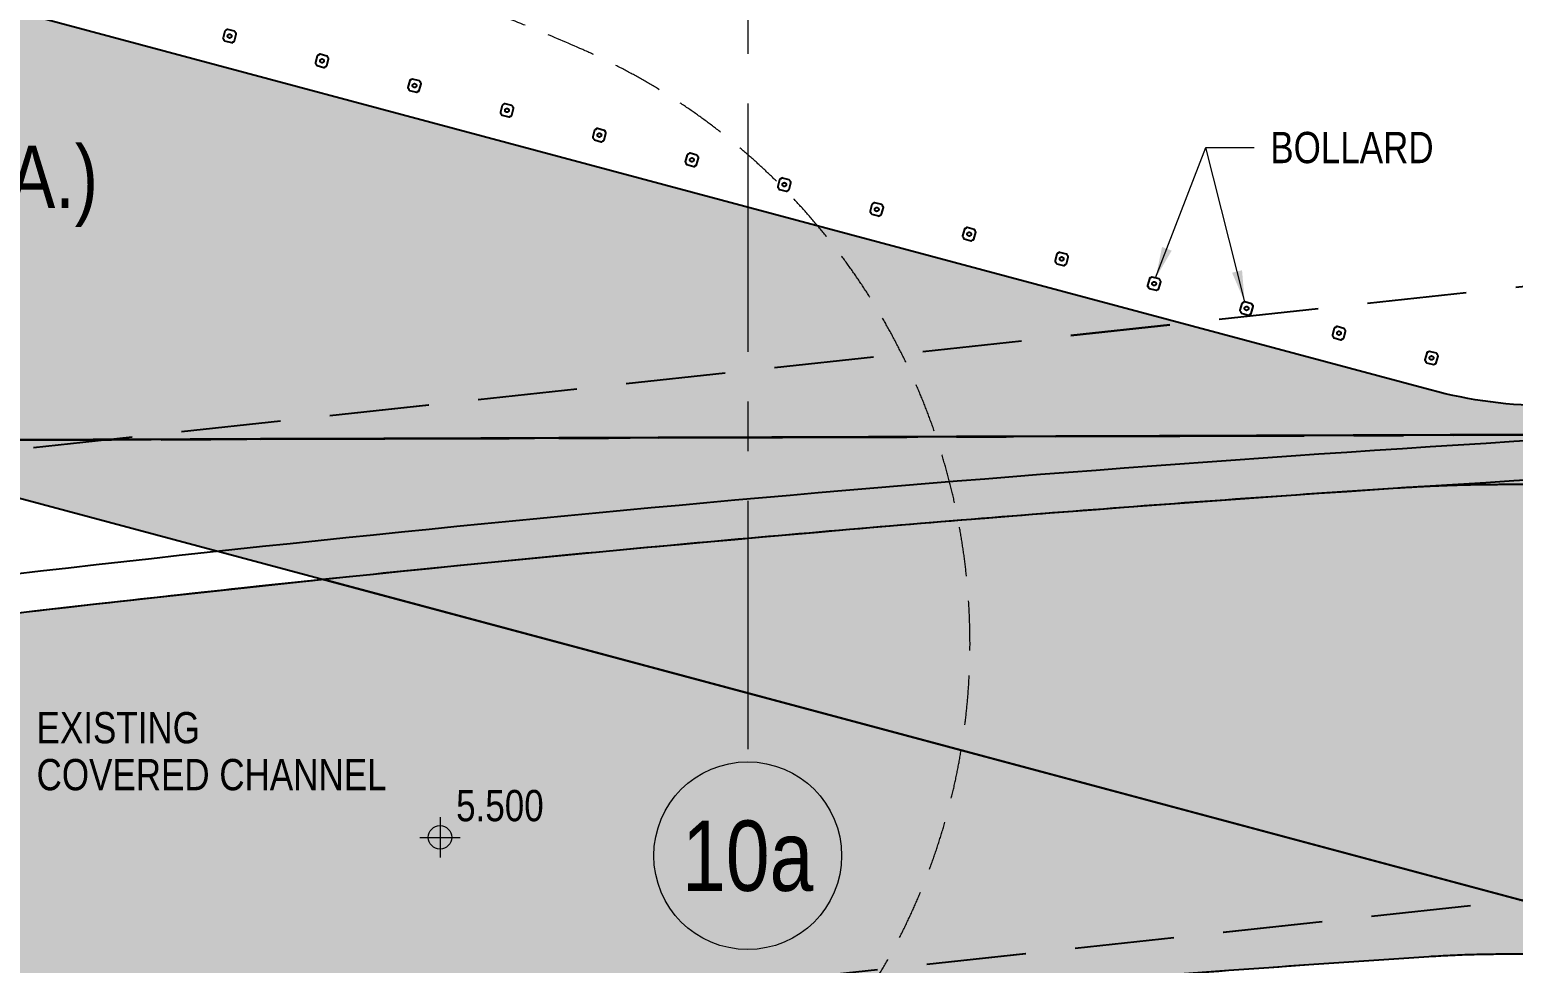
# Model space of a CAD drawing. Header units: millimetres. Extents: x 833576263 to 1668046980, y 817519639 to 1636103653.
# Drawn here: x 834069716 to 834088673, y 818020301 to 818032238 of the extents above; entities that cross this region are included whole.
import ezdxf
from ezdxf.enums import TextEntityAlignment as Align

# ---------------------------------------------------------------- set-up
doc = ezdxf.new("R2010")
doc.units = ezdxf.units.MM
doc.header["$LTSCALE"] = 100
doc.header["$MEASUREMENT"] = 0
for name, pattern in [('C160$0$DASHED', [19.05, 12.7, -6.35]), ('R_P_Grid$0$CENTER', [50.8, 31.75, -6.35, 6.35, -6.35]), ('R_P_LG$0$HIDDEN', [9.525, 6.35, -3.175]), ('R_P_LG$0$HIDDENX2', [19.05, 12.7, -6.35]), ('R_site$0$HIDDENX2', [19.05, 12.7, -6.35])]:
    doc.linetypes.add(name, pattern=pattern)
doc.layers.get('Defpoints').update_dxf_attribs({"color": 170})
for name, color, linetype in [('C160$0$EVA', 1, 'C160$0$DASHED'), ('R_P_LG$0$G-SITE(Drainage Reserve)', 7, 'R_P_LG$0$HIDDENX2'), ('R_P_LG$0$S-LIT', 7, 'Continuous'), ('R_site$0$G-SITE(Drainage Reserve)', 7, 'R_site$0$HIDDENX2'), ('X-REF', 7, 'Continuous')]:
    doc.layers.add(name, color=color, linetype=linetype)
doc.layers.add('R_P_Grid$0$Defpoints-1', color=5, linetype='Continuous', plot=False)
for name, color, linetype, lineweight in [('R_P_Grid$0$RDA0251-LG', 6, 'R_P_Grid$0$CENTER', 18), ('R_P_Grid$0$RDA9101_21A', 2, 'R_P_Grid$0$CENTER', 35), ('R_P_LG$0$RDA0322', 1, 'Continuous', 18), ('R_P_LG$0$RDA04011', 4, 'Continuous', 25), ('R_P_LG$0$RDA04031', 3, 'Continuous', 25), ('R_P_LG$0$RDA0624', 7, 'Continuous', 13), ('R_P_LG$0$RDA2302', 7, 'R_P_LG$0$HIDDEN', 18), ('R_P_LG$0$RDA5803', 1, 'Continuous', 20), ('R_P_LG$0$RDA7201', 4, 'Continuous', 25), ('R_WKCD_PARK$0$000-PAV-Concrete-b', 1, 'Continuous', 25)]:
    doc.layers.add(name, color=color, linetype=linetype, lineweight=lineweight)
doc.styles.add('R_P_Grid$0$R_GRID', font='arial.ttf', dxfattribs={"width": 0.8})
doc.styles.add('R_P_LG$0$Arial', font='arial.ttf', dxfattribs={"width": 0.8})
doc.styles.add('R_P_LG$0$romans', font='arial.ttf', dxfattribs={"width": 0.8})
doc.dimstyles.new('R_P_LG$0$M_200LA', dxfattribs={"dimscale": 200, "dimtxt": 2.5, "dimasz": 2, "dimexe": 0.8, "dimexo": 0, "dimgap": 0.75, "dimtad": 1, "dimdec": 0, "dimrnd": 1, "dimzin": 12, "dimdsep": 46, "dimtxsty": 'R_P_LG$0$romans', "dimcen": 2, "dimdle": 1, "dimclrd": 7, "dimclre": 7, "dimclrt": 4, "dimaunit": 1, "dimadec": 3, "dimazin": 0, "dimtfac": 1, "dimtdec": 0, "dimtix": 1, "dimtmove": 2, "dimatfit": 3, "dimfxl": 1, "dimtolj": 1, "dimlwd": 18, "dimlwe": 18, "dimarcsym": 0})
pattern_1 = [(45, (0, 0), (-50.513940681, 151.541822043), [0, -142.875])]

# ---------------------------------------------------------------- blocks, each defined once
blk = doc.blocks.new('R_P_Grid$0$mark-1')
at = {"linetype": 'Continuous'}
blk.add_circle((0, 0), 4, dxfattribs=at)
at = {"color": 3, "style": 'R_P_Grid$0$R_GRID', "width": 0.8}
blk.add_attdef('GRID', text='', height=3, dxfattribs=at).set_placement((0, 0), align=Align.MIDDLE_CENTER)
blk = doc.blocks.new('R_P_Grid')
at = {"layer": 'R_P_Grid$0$Defpoints-1'}
for points in [[(834116993, 818077298.7), (834126573.4, 818091401.7), (834130474, 818097143.7), (834143758.4, 818116699.7), (833974486.8, 818116699.7, 0.0534924), (833969964, 818084413.7), (833969890, 818040226.7), (833984641, 818026700), (834067586.5, 818026987.1), (834108001, 818027127, -0.1498646)], [(834108440.4, 818007620.1, -0.1997282), (834109168.7, 818019975.9, -0.0208452), (834108001, 818027127), (834067586.5, 818026987.1), (834068728.4, 818017529.2, 0.0161813), (834046498.6, 818014112.4, 0.1579728), (834065282.7, 817978992.6, 0.1381183), (834075161, 817973700.8, 0.0719948), (834091040.6, 817972530.6, 0.0723741), (834117284.3, 817982913.2, -0.0170396), (834113742.4, 817988285.2), (834114198.4, 817992921.6, 0.1458816), (834113708.6, 817995445.6, -0.0365185)]]:
    blk.add_lwpolyline(points, format="xyb", close=True, dxfattribs=at)
at = {"layer": 'R_P_Grid$0$RDA0251-LG'}
blk.add_line((834078890, 818082095.1), (834078890, 818022877.2), dxfattribs=at)
at = {"layer": 'R_P_Grid$0$RDA9101_21A'}
blk.add_lwpolyline([(834116993, 818077298.7), (834130474, 818097143.7), (834143758.4, 818116699.7), (833974486.8, 818116699.7, 0.0534924), (833969964, 818084413.7), (833969890, 818040226.7), (833984641, 818026700), (834067586.5, 818026987.1), (834108001, 818027127, -0.1498646)], format="xyb", close=True, dxfattribs=at)
at = {"layer": 'R_P_Grid$0$RDA0251-LG', "xscale": 300, "yscale": 300, "zscale": 300}
blk.add_blockref('R_P_Grid$0$mark-1', (834078890, 818021677.2), dxfattribs=at).add_auto_attribs({'GRID': '10a'})
blk = doc.blocks.new('R_site')
at = {"layer": 'Defpoints', "flags": 128}
blk.add_lwpolyline([(834176136, 818164363), (834130474, 818097144), (834116993, 818077299), (834114839, 818072797), (834112948, 818068179), (834111324, 818063460), (834109974, 818058655), (834108902, 818053781), (834108111, 818048853), (834107605, 818043888), (834107384, 818038902), (834107449, 818033912), (834107801, 818028934), (834108000, 818027127), (833984641, 818026700), (833969890, 818040227), (833969928, 818062443), (833969964, 818084414), (833970930, 818097534), (833973343, 818111639), (833977020, 818125729), (833981574, 818138095)], dxfattribs=at)
at = {"layer": 'R_site$0$G-SITE(Drainage Reserve)', "flags": 128}
blk.add_lwpolyline([(833956629, 818021451), (833964759, 818010737), (833975887, 818010459), (834007079, 818014005), (834061131, 818025962), (834090586, 818029148), (834127467, 818034735), (834127474, 818034257), (834127664, 818031804), (834127944, 818029360), (834128306, 818026973), (834091590, 818021411), (834062396, 818018254), (834008365, 818006301), (833974067, 818002402), (833960662, 818002737), (833953095, 818012709), (833948573, 818012313), (833947840, 818020681)], close=True, dxfattribs=at)
blk = doc.blocks.new('R_WKCD_PARK')
at = {"layer": 'Defpoints'}
blk.add_lwpolyline([(833961618, 817879845), (833961668, 817994332, -0.405705), (833969536, 818002425, 0.056187), (834023043, 818010017, -0.046979), (834087592, 818020389, -0.016359), (834088573, 818020421), (834091397, 818020421, -0.012147), (834090783, 818020570), (834073471, 818025208, 0.037249), (834021540, 818015826, -0.056187), (833969364, 818008422, 0.405705), (833955668, 817994334), (833955618, 817879824)], format="xyb", dxfattribs=at)
at = {"layer": 'R_WKCD_PARK$0$000-PAV-Concrete-b'}
for centre, radius, start, end in [((834110390, 817672462), 355173, 93.44693, 97.1284), ((834110363, 817672590), 354542, 93.44875, 97.1368)]:
    blk.add_arc(centre, radius, start, end, dxfattribs=at)
blk = doc.blocks.new('R_P_LG$0$LMark-FFL-1')
h = blk.add_hatch(color=256)
h.paths.add_polyline_path([(0, 0.75, 0.414214), (-0.75, 0), (0, 0)])
h.paths.add_polyline_path([(0.75, 0), (0, 0), (0, -0.75, 0.414214)])
for p, q in [((0, 1.28), (0, -1.28)), ((-1.28, 0), (1.28, 0))]:
    blk.add_line(p, q)
blk.add_circle((0, 0), 0.75)
at = {"color": 7, "style": 'R_P_LG$0$romans', "width": 0.8}
blk.add_attdef('FFL', (1.03, 1.03), '', height=2, dxfattribs=at)
blk = doc.blocks.new('R_P_LG$0$robust bollard')
at = {"ltscale": 0.25}
blk.add_lwpolyline([(-75, 45), (-75, -45, 0.414214), (-60, -60, 0.414214), (-45, -75), (45, -75, 0.414214), (60, -60, 0.414214), (75, -45), (75, 45, 0.414214), (60, 60, 0.414214), (45, 75), (-45, 75, 0.414214), (-60, 60, 0.414214)], format="xyb", close=True, dxfattribs=at)
at = {"layer": 'Defpoints', "linetype": 'R_P_LG$0$HIDDEN', "ltscale": 0.25}
blk.add_circle((0, 0), 25, dxfattribs=at)
blk = doc.blocks.new('R_P_LG$0$A$C230B3BA6')
at = {"layer": 'R_P_LG$0$S-LIT', "rotation": 165.0000000025883}
for p in [(834072270, 818032156), (834073451, 818031839), (834074633, 818031523), (834075814, 818031206), (834076995, 818030890), (834078177, 818030573), (834079358, 818030257), (834080539, 818029940), (834081720, 818029624), (834082902, 818029307), (834084083, 818028991), (834085264, 818028674), (834086445, 818028358), (834087627, 818028041)]:
    blk.add_blockref('R_P_LG$0$robust bollard', p, dxfattribs=at)
blk = doc.blocks.new('C160')
at = {"layer": 'C160$0$EVA', "flags": 128}
blk.add_lwpolyline([(834128.317, 818030.08, -0.145844), (834116.042, 818026.421), (834088.573, 818026.421, 0.016359), (834087.2, 818026.376, 0.046979), (834021.54, 818015.826, -0.056187), (833969.364, 818008.422, 0.405705), (833955.668, 817994.334), (833955.618, 817879.824), (833955.722, 817865.438), (833956.59, 817853.63, 0.118446), (833959.114, 817845.73, 0.022563), (833976.131, 817820.318, 0.150268), (833991.721, 817808.776, 0.0852), (834018.736, 817804.167, 0.061119), (834043.876, 817807.277, -0.46092), (834055.521, 817798.987, 0.31719), (834075.122, 817775.842, 0.09515), (834184.419, 817768.828, 0.2774), (834239.09, 817811.861), (834242.392, 817820.559, -0.510377), (834255.055, 817823.984), (834260.246, 817819.79, 0.373727), (834277.287, 817820.398, -0.373727), (834287.905, 817820.777), (834291.644, 817817.756), (834296.232, 817823.434), (834292.655, 817826.325, -0.414214), (834291.445, 817837.716), (834332.502, 817888.525, -0.350062), (834342.367, 817890.708, 0.102667), (834400.842, 817875.706, 0.100957), (834409.137, 817876.999), (834444.015, 817889.966, 0.332678), (834453.167, 817904.166), (834452.857, 817908.595, -0.155717), (834454.024, 817913.381), (834445.783, 817911.703, -0.115419), (834446.872, 817908.177), (834447.182, 817903.747, -0.332678), (834441.924, 817895.59), (834407.046, 817882.623, -0.100957), (834401.121, 817881.699, -0.051411), (834372.209, 817886.047), (834379.39, 817889.501, 0.162917), (834396.595, 817906.227), (834392.123, 817910.781, -0.179073), (834376.789, 817894.908), (834366.567, 817889.991, -0.199372), (834360.364, 817889.652, -0.049629), (834334.8, 817901.625), (834322.119, 817909.179), (834319.048, 817904.024), (834323.346, 817901.465, -0.45655), (834325.501, 817889.415), (834274.553, 817826.357, -0.414214), (834263.162, 817825.148), (834259.846, 817827.828, -0.2375), (834248.727, 817852.408, -0.000008), (834248.76, 817853.209), (834242.765, 817853.459, 0.000008), (834242.732, 817852.657, 0.098884), (834244.917, 817838.726, -0.341761), (834241.931, 817829.272, 0.151594), (834236.782, 817822.688), (834233.48, 817813.99, -0.2774), (834183.667, 817774.781, -0.09515), (834076.628, 817781.65, -0.220431), (834063.432, 817792.491, -0.264689), (834064.805, 817812.539, -0.098357), (834067.029, 817814.779, 0.140841), (834072.196, 817820.936), (834089.614, 817860.11, -0.147837), (834100.578, 817872.816, -0.410901), (834111.707, 817870.393, 0.031692), (834114.287, 817866.928, 0.252242), (834125.77, 817862.431, -0.125686), (834129.746, 817861.915), (834135.114, 817859.776), (834142.622, 817855.048), (834145.562, 817859.914), (834128.702, 817870.086, -0.390962), (834117.887, 817872.026, -0.013137), (834117.027, 817873.227, -0.385183), (834118.544, 817883.988, 0.012387), (834120.815, 817885.981, 0.008404), (834123.055, 817888.118), (834117.142, 817894.113, -0.038497), (834096.207, 817877.116, 0.137723), (834084.132, 817862.548), (834066.714, 817823.373, -0.191803), (834062.187, 817818.953), (834051.762, 817814.614, -0.446391), (834035.637, 817822.309, 0.118164), (834032.365, 817828.01), (834034.386, 817830.321), (834031.649, 817832.687, -0.153015), (834020.841, 817838.946), (834021.04, 817839.146), (834020.346, 817839.938), (834020.139, 817839.748, -0.076925), (834016.885, 817845.319), (834013.267, 817848.405), (834007.454, 817841.536, -0.399413), (834008.806, 817824.317), (834007.069, 817822.176), (834011.728, 817818.395), (834015.819, 817823.438, -1.550619), (834022.422, 817810.24, -0.009421), (834018.731, 817810.167, -0.052259), (834003.179, 817811.781, -0.032796), (833993.716, 817814.435, -0.150265), (833980.961, 817823.878, -0.022565), (833964.244, 817848.84, -0.118446), (833962.574, 817854.07), (833961.721, 817865.68), (833961.618, 817879.845), (833961.668, 817994.332, -0.405705), (833969.536, 818002.425, 0.056187), (834023.043, 818010.017, -0.046979), (834087.592, 818020.389, -0.016359), (834088.573, 818020.421), (834116.042, 818020.421, 0.146696), (834131.681, 818025.11, -0.021313), (834130.797, 818030.541, -0.021313)], format="xyb", dxfattribs=at)
blk = doc.blocks.new('R_P_LG')
at = {"layer": 'R_P_LG$0$RDA0624', "lineweight": 18}
h = blk.add_hatch(dxfattribs=at)
h.set_pattern_fill('DOTS', color=4, scale=90, angle=45, style=0)
h.set_pattern_definition(pattern_1)
edge = h.paths.add_edge_path()
edge.add_arc((834065390, 818020126.7), 13000, 75, 90)
edge.add_line((834065390, 818033126.7), (833989233.5977, 818033126.7))
edge.add_arc((833989233.5977, 818040126.7), 7000, 227.47847394, 269.99999999, ccw=False)
edge.add_line((833984502.5276, 818034967.5358), (833978583.9299, 818040395.0234))
edge.add_arc((833983315, 818045554.1877), 7000, 180, 227.47847394, ccw=False)
edge.add_line((833976315, 818045554.1877), (833976315, 818098726.7))
edge.add_arc((833983314.9761, 818098726.7099), 6999.9761, 115.841715, 180.00008101, ccw=False)
edge.add_line((833980263.7812, 818105026.7), (834002230.1033, 818105026.7))
edge.add_line((834002230.1033, 818105026.7), (834002230.4132, 818116699.7))
edge.add_line((834002230.4132, 818116699.7), (833958315, 818116699.7))
edge.add_line((833958315, 818116699.7), (833958315, 818110699.7))
edge.add_line((833958315, 818110699.7), (833963315, 818110699.7))
edge.add_arc((833963315, 818103699.7), 7000, 0, 90, ccw=False)
edge.add_line((833970315, 818103699.7), (833970315, 818045554.1877))
edge.add_arc((833983315, 818045554.1877), 13000, 180, 227.47847393)
edge.add_line((833974528.727, 818035972.8826), (833980447.3247, 818030545.395))
edge.add_arc((833989233.5977, 818040126.7), 13000, 227.47847393, 270)
edge.add_line((833989233.5977, 818027126.7), (834065245.1822, 818027126.7))
edge.add_arc((834065245.1822, 818019026.7), 8100, 75, 90, ccw=False)
edge.add_line((834067341.6165, 818026850.6992), (834090782.7579, 818020569.6643))
edge.add_arc((834094147.4055, 818033126.7), 13000, 255, 270)
edge.add_line((834094147.4055, 818020126.7), (834118759.2741, 818020126.7))
edge.add_arc((834118759.2741, 818033126.7), 13000, 270, 282.26165437)
edge.add_line((834121520.1679, 818020423.257), (834124956.9903, 818021170.1963))
edge.add_arc((834126677.2395, 818013254.9741), 8100, 20.44433993, 102.26165437, ccw=False)
edge.add_arc((834190761.1764, 818035930.696), 59878.7776, 183.670517332, 199.356395537, ccw=False)
edge.add_line((834131005.2286, 818032097.3284), (834127870.7181, 818029996.4247))
edge.add_line((834127870.7181, 818029996.4247), (834126362.9837, 818029715.8154))
edge.add_arc((834117071.8823, 818047426.7), 20000, 270, 297.68143099, ccw=False)
edge.add_line((834117071.8823, 818027426.7), (834089164.0869, 818027426.7))
edge.add_arc((834089164.0869, 818033426.7), 6000, 255.00000001, 270, ccw=False)
edge.add_line((834087611.1726, 818027631.1451), (834068754.6476, 818032683.7357))
h = blk.add_hatch(dxfattribs=at)
h.set_pattern_fill('DOTS', color=4, scale=90, angle=45, style=0)
h.set_pattern_definition(pattern_1)
h.paths.add_polyline_path([(834023042.8602, 818010017.0877, -0.0469794105), (834087592.4086, 818020388.9736, -0.01635881), (834088573.1495, 818020421.0696), (834091396.5953, 818020421.0696, -0.0121473096), (834090782.7579, 818020569.6643), (834073470.9741, 818025208.3428, 0.0372492311), (834021539.7889, 818015825.7688, -0.0561869279), (833969363.6877, 818008422.2874, 0.4057052637), (833955668.2659, 817994334.2822), (833955655.7003, 817965708.069), (833961655.7009, 817965708.069), (833961668.2653, 817994331.6485, -0.4057052637), (833969535.848, 818002424.7579, 0.0561869279)])
at = {"layer": 'Defpoints', "color": 5}
blk.add_lwpolyline([(833989233.5977, 818027126.7), (834065245.1822, 818027126.7, -0.0655434628), (834067341.6165, 818026850.6992), (834090782.7579, 818020569.6643, 0.0655434628), (834094147.4055, 818020126.7), (834118759.2741, 818020126.7, 0.0535526666), (834121520.1679, 818020423.257), (834124956.9903, 818021170.1963, -0.3729764052), (834134267.0363, 818016084.2821, -0.0685149249), (834131005.2286, 818032097.3284), (834127870.7181, 818029996.4247), (834126362.9837, 818029715.8154, -0.1213738252), (834117071.8823, 818027426.7), (834089164.0869, 818027426.7, -0.0655434628), (834087611.1726, 818027631.1451), (834068754.6476, 818032683.7357, 0.0655434628), (834065390, 818033126.7), (833989233.5977, 818033126.7, -0.1876937965)], format="xyb", dxfattribs=at)
at = {"layer": 'R_P_LG$0$G-SITE(Drainage Reserve)', "flags": 128}
blk.add_lwpolyline([(833956628.8567, 818021451.1626), (833964759.195, 818010737.3182), (833975887.2934, 818010459.4391), (834007078.5259, 818014004.6074), (834061130.7839, 818025962.1988), (834090586.3941, 818029148.3483), (834127467.1895, 818034735.441), (834127474.226, 818034256.5502), (834127663.99, 818031803.8898), (834127943.5297, 818029359.8335), (834128305.525, 818026973.446), (834091590.4059, 818021411.4517), (834062396.4161, 818018253.6012), (834008364.8741, 818006300.5926), (833974067.3066, 818002402.3609), (833960662.0252, 818002737.1034), (833953094.5433, 818012709.2374), (833948573.3483, 818012313.0204), (833947840.0212, 818020680.9492)], close=True, dxfattribs=at)
at = {"layer": 'R_P_LG$0$RDA2302', "flags": 128}
blk.add_lwpolyline([(834078399.6255, 818017741.4981, 0.5738868366), (834076782.2189, 818031982.5851, 0.104304094), (834067090, 818034026.7), (834021325, 818034026.7)], format="xyb", dxfattribs=at)
at = {"layer": 'R_P_LG$0$RDA5803'}
for p, q in [((834087611.1726, 818027631.1451), (834068754.6476, 818032683.7357)), ((834067341.6165, 818026850.6992), (834090782.7579, 818020569.6643))]:
    blk.add_line(p, q, dxfattribs=at)
blk.add_lwpolyline([(833961618.0111, 817879844.8784), (833961668.2653, 817994331.6485, -0.4057052637), (833969535.848, 818002424.7579, 0.0561869279), (834023042.8602, 818010017.0877, -0.0469794105), (834087592.4086, 818020388.9736, -0.01635881), (834088573.1495, 818020421.0696), (834091396.5953, 818020421.0696, -0.0121473096), (834090782.7579, 818020569.6643), (834073470.9741, 818025208.3428, 0.0372492311), (834021539.7889, 818015825.7688, -0.0561869279), (833969363.6877, 818008422.2874, 0.4057052637), (833955668.2659, 817994334.2822), (833955618.0015, 817879824.4572)], format="xyb", dxfattribs=at)
blk.add_arc((834089164.0869, 818033426.7), 6000, 255.00000001, 270, dxfattribs=at)
at = {"layer": 'R_P_LG$0$RDA0322', "xscale": 200, "yscale": 200, "zscale": 200}
blk.add_blockref('R_P_LG$0$LMark-FFL-1', (834074958.6794, 818021911.7412), dxfattribs=at).add_auto_attribs({'FFL': '5.500'})
at = {"layer": 'R_P_LG$0$RDA7201'}
blk.add_blockref('R_P_LG$0$A$C230B3BA6', (0, 0), dxfattribs=at)
at = {"layer": 'R_P_LG$0$RDA04011', "style": 'R_P_LG$0$romans', "width": 0.8}
for s, p in [('EXISTING', (834069804.3493, 818023113.9802)), ('COVERED CHANNEL', (834069804.3493, 818022513.9802))]:
    blk.add_text(s, height=400, dxfattribs=at).set_placement(p)
at = {"layer": 'R_P_LG$0$RDA04011', "insert": (834085567.5248, 818030931.076), "char_height": 400, "width": 2514.092, "attachment_point": 1, "line_spacing_factor": 0.9, "style": 'R_P_LG$0$Arial'}
blk.add_mtext('BOLLARD', dxfattribs=at)
at = {"layer": 'R_P_LG$0$RDA04031', "color": 3, "style": 'R_P_LG$0$romans', "width": 0.8}
blk.add_text('(E.V.A.)', height=800, rotation=0.00083328, dxfattribs=at).set_placement((834067459.7689, 818029956.7755))
at = {"layer": 'R_P_LG$0$RDA04011'}
for points in [[(834084102.2882, 818029063.104), (834084744.7899, 818030731.076), (834085359.564, 818030731.076)], [(834084102.2882, 818029063.104), (834084744.7899, 818030731.076), (834085359.564, 818030731.076)], [(834085240.0939, 818028758.2299), (834084744.7899, 818030731.076), (834085359.564, 818030731.076)]]:
    blk.add_leader(points, dimstyle='R_P_LG$0$M_200LA', override={"dimtad": 0}, dxfattribs=at)

msp = doc.modelspace()

# ---------------------------------------------------------------- block references
at = {"layer": 'X-REF'}
msp.add_blockref('R_P_Grid', (0, 0), dxfattribs=at)

# ---------------------------------------------------------------- next in the draw order: block references
msp.add_blockref('R_site', (0, 0), dxfattribs=at)

# ---------------------------------------------------------------- next in the draw order: block references
msp.add_blockref('R_WKCD_PARK', (0, 0), dxfattribs=at)

# ---------------------------------------------------------------- next in the draw order: block references
at = {"layer": 'X-REF', "xscale": 1000, "yscale": 1000, "zscale": 1000}
msp.add_blockref('C160', (0, 0), dxfattribs=at)

# ---------------------------------------------------------------- next in the draw order: block references
at = {"layer": 'X-REF'}
msp.add_blockref('R_P_LG', (0, 0), dxfattribs=at)

doc.saveas('drawing.dxf')
